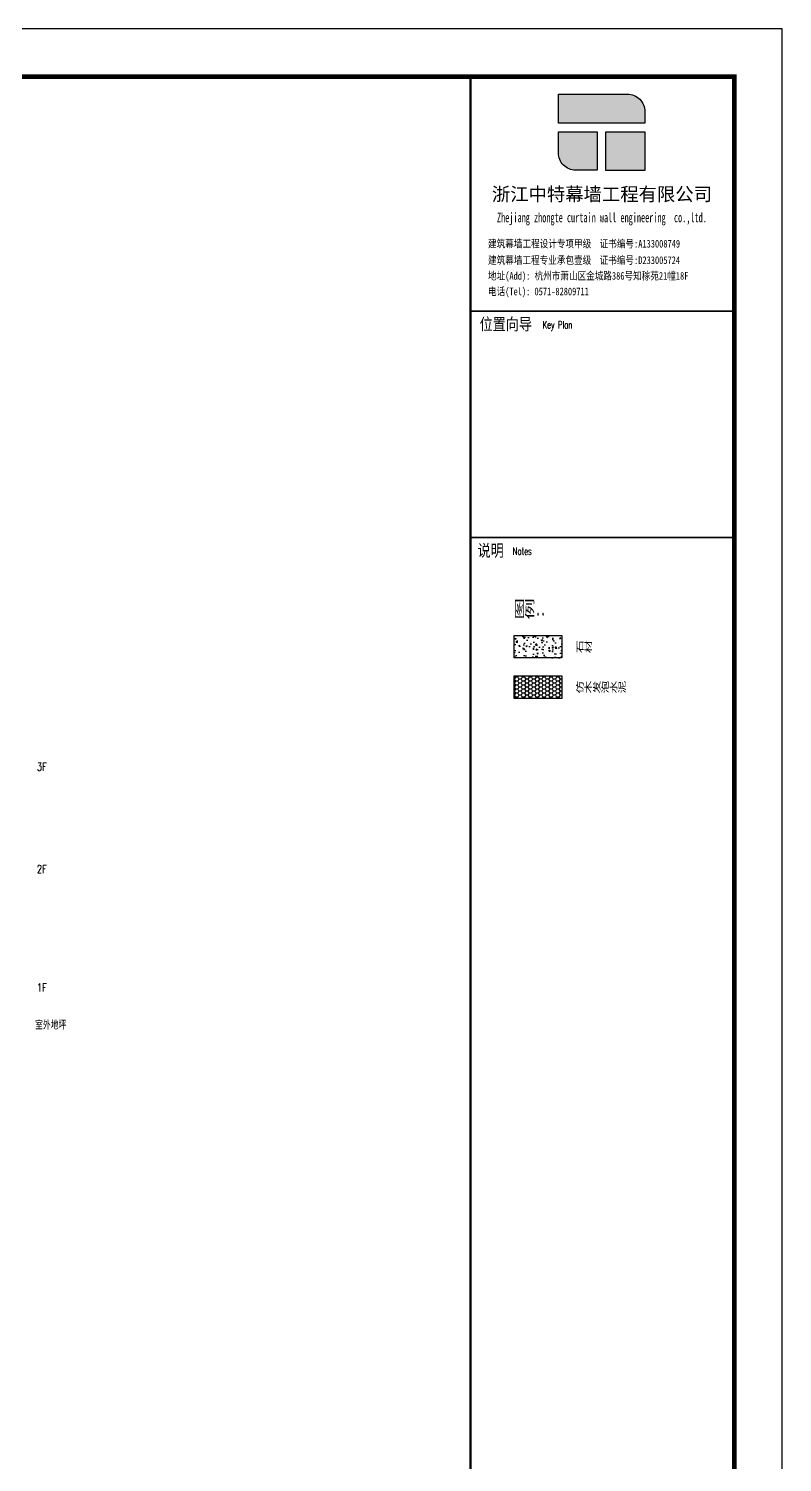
# Model space of a CAD drawing. Extents: x 296441 to 853063, y 459050 to 1117990.
# Drawn here: x 678361 to 701904, y 1068488 to 1113273 of the extents above; entities that cross this region are included whole.
import ezdxf
from ezdxf.enums import TextEntityAlignment as Align

# ---------------------------------------------------------------- set-up
doc = ezdxf.new("R2010")
doc.units = 0
doc.header["$LTSCALE"] = 1000
for name, color, linetype in [('A-ANNO-TEXT', 33, 'Continuous'), ('ZT0_默认图层-----PM、LM、DY、JD', 7, 'Continuous'), ('ZT1_Dim---文字---PM、LM、DY、JD', 7, 'Continuous'), ('ZT1_通用--图框---PM、LM、DY、JD', 150, 'Continuous'), ('ZT1_通用--填充---PM、LM、DY、JD', 8, 'Continuous'), ('ZT2_分格--轮廓-------LM、DY', 80, 'Continuous')]:
    doc.layers.add(name, color=color, linetype=linetype)
doc.styles.add('GOA_01_thin_0.75', font='romans.shx', dxfattribs={"width": 0.75, "bigfont": 'hzdx.shx'})
doc.styles.add('ZT_图框1', font='ROMANS', dxfattribs={"width": 0.8, "bigfont": 'CHINESE'})
doc.styles.add('ZT_图框2', font='', dxfattribs={"width": 0.8})
doc.styles.add('ZT_文字标注', font='ROMANS.shx', dxfattribs={"width": 0.7, "bigfont": '@1chinese.shx'})
doc.styles.get('ZT_图框2').set_extended_font_data('NSimSun')

# ---------------------------------------------------------------- blocks, each defined once
blk = doc.blocks.new('中特logo标记')
h = blk.add_hatch(color=156)
edge = h.paths.add_edge_path()
edge.add_line((-36.57, -3.65), (-22.17, -3.65))
edge.add_arc((-22.17, -7.25), 3.6, 0, 90, ccw=False)
edge.add_line((-18.57, -7.25), (-18.57, -9.65))
edge.add_line((-18.57, -9.65), (-36.57, -9.65))
edge.add_line((-36.57, -9.65), (-36.57, -3.65))
h = blk.add_hatch(color=156)
edge = h.paths.add_edge_path()
edge.add_line((-36.57, -11.45), (-28.47, -11.45))
edge.add_line((-28.47, -11.45), (-28.47, -19.48))
edge.add_line((-28.47, -19.48), (-32.97, -19.48))
edge.add_arc((-32.97, -15.88), 3.6, 180, 270, ccw=False)
edge.add_line((-36.57, -15.88), (-36.57, -11.45))
blk.add_hatch(color=32).paths.add_polyline_path([(-26.67, -11.45), (-18.57, -11.45), (-18.57, -19.55), (-26.67, -19.55)])
blk.add_lwpolyline([(-54.94, 0), (0, 0), (0, -48.84), (-54.94, -48.84)], close=True)
at = {"color": 156}
for points in [[(-36.57, -3.65), (-22.17, -3.65, -0.414214), (-18.57, -7.25), (-18.57, -9.65), (-36.57, -9.65)], [(-36.57, -11.45), (-28.47, -11.45), (-28.47, -19.48), (-32.97, -19.48, -0.414214), (-36.57, -15.88)]]:
    blk.add_lwpolyline(points, format="xyb", close=True, dxfattribs=at)
at = {"color": 32}
blk.add_lwpolyline([(-26.67, -11.45), (-18.57, -11.45), (-18.57, -19.55), (-26.67, -19.55)], close=True, dxfattribs=at)
at = {"style": 'ZT_图框2'}
blk.add_text('浙江中特幕墙工程有限公司', height=2.8, dxfattribs=at).set_placement((-27.5, -25.86), align=Align.CENTER)
at = {"style": 'ZT_图框2', "width": 0.6}
blk.add_text('Zhejiang zhongte curtain wall engineering  co.,ltd.', height=2, dxfattribs=at).set_placement((-27.5, -30.32), align=Align.CENTER)
at = {"style": 'ZT_图框2', "width": 0.8}
for s, p in [('建筑幕墙工程设计专项甲级  证书编号:A133008749', (-51.22, -35.58)), ('建筑幕墙工程专业承包壹级  证书编号:D233005724', (-51.22, -39.01)), ('地址(Add): 杭州市萧山区金城路386号知稼苑21幢18F', (-51.22, -42.27)), ('电话(Tel): 0571-82809711', (-51.22, -45.52))]:
    blk.add_text(s, height=1.6, dxfattribs=at).set_placement(p)
blk = doc.blocks.new('ZT_A1标准图框')
for points in [[(0, -594), (841, -594), (841, 0), (0, 0)], [(776.06, -10), (831, -10), (831, -58.84), (776.06, -58.84)], [(776.06, -10), (831, -10), (831, -58.84), (776.06, -58.84)]]:
    blk.add_lwpolyline(points, close=True)
at = {"const_width": 1}
blk.add_lwpolyline([(25, -584), (831, -584), (831, -10), (25, -10)], close=True, dxfattribs=at)
for points, const_width in [([(776.05, -10), (776.05, -584)], 0.5), ([(775.99, -58.84), (830.99, -58.84)], 0.35), ([(776, -58.84), (831, -58.84)], 0.35), ([(776, -58.84), (831, -58.84)], 0.35), ([(776, -58.84), (831, -58.84)], 0.35), ([(776, -58.84), (831, -58.84)], 0.35), ([(776, -58.84), (831, -58.84)], 0.35), ([(775.99, -105.98), (830.99, -105.98)], 0.35)]:
    blk.add_lwpolyline(points, dxfattribs=dict(const_width=const_width))
blk.add_blockref('中特logo标记', (830.93, -10))
for s, height, style, width, p in [('位置向导', 2.5, 'ZT_图框2', 0.8, (783.41, -62.78)), ('Key Plan', 1.5, 'ZT_图框1', 0.7, (794.18, -62.42)), ('说明', 2.5, 'ZT_图框2', 0.8, (780.26, -109.92)), ('Notes', 1.5, 'ZT_图框1', 0.7, (786.84, -109.56))]:
    blk.add_text(s, height=height, dxfattribs=dict(style=style, width=width)).set_placement(p, align=Align.CENTER)
at = {"color": 70, "ltscale": 0.3, "style": 'ZT_图框1', "flags": 8}
for tag, width, p in [('子项名称', 0.65, (803.53, -431.64)), ('图名', 0.8, (803.53, -450.79))]:
    blk.add_attdef(tag, text='', height=3.5, dxfattribs=dict(at, width=width)).set_placement(p, align=Align.MIDDLE)
at = {"color": 70, "style": 'ZT_图框1', "width": 0.7, "flags": 8}
for tag, p in [('比例', (823.26, -510.32)), ('版本', (823.22, -517.8)), ('图号', (809.52, -525.31))]:
    blk.add_attdef(tag, text='', height=2.8, dxfattribs=at).set_placement(p, align=Align.MIDDLE)
blk = doc.blocks.new('tl')
at = {"layer": 'ZT1_通用--填充---PM、LM、DY、JD'}
h = blk.add_hatch(dxfattribs=at)
h.set_pattern_fill('AR-CONC', color=256, scale=2, style=0)
h.set_pattern_definition([(50, (-120653.2, 23691.84), (364.36934, -31.8782), [38.1, -419.1]), (355, (-120653.2, 23691.84), (-70.4857, 382.1133), [30.48, -335.28]), (100.451, (-120622.84, 23689.18), (293.885, 350.2334), [32.38, -356.18]), (46.1842, (-120653.2, 23793.44), (542.1581, -84.0847), [57.15, -628.65]), (96.6356, (-120608, 23786.43), (474.8085, 494.851), [48.57, -534.27]), (351.184, (-120653.2, 23793.44), (474.8092, 494.8502), [45.72, -502.92]), (21, (-120602.4, 23768.04), (303.22976, -204.53104), [38.1, -419.1]), (326, (-120602.4, 23768.04), (123.6041, 368.3759), [30.48, -335.28]), (71.4514, (-120577.13, 23751), (426.833, 163.8457), [32.38, -356.18]), (37.5, (-120653.2, 23691.84), (6.1772, 169.11008), [0, -331.216, 0, -340.36, 0, -336.55]), (7.5, (-120653.2, 23691.84), (133.63933, 200.36115), [0, -194.056, 0, -323.596, 0, -128.27]), (327.5, (-120766.48, 23691.84), (271.18119, -11.45749), [0, -127, 0, -396.24, 0, -525.78]), (317.5, (-120817.28, 23691.84), (296.25836, 50.853), [0, -165.1, 0, -263.144, 0, -373.38])])
h.paths.add_polyline_path([(0, 0), (1324, 0), (1324, -625), (0, -625)])
h = blk.add_hatch(dxfattribs=at)
h.set_pattern_fill('HONEY', color=256, scale=40, angle=180, style=0)
h.set_pattern_definition([(180, (-150195.88, -322629.556), (-95.25, -54.9926), [63.5, -127]), (300, (-150195.88, -322629.556), (95.249989, -54.99262), [63.5, -127]), (240, (-150195.88, -322629.556), (-1.1e-05, -109.98522), [-127, 63.5])])
h.paths.add_polyline_path([(0, -1125), (1324, -1125), (1324, -1749), (0, -1749)])
at = {"layer": 'ZT0_默认图层-----PM、LM、DY、JD', "ltscale": 200.000638}
for points in [[(0, 0), (1324, 0), (1324, -625), (0, -625)], [(0, -1125), (1324, -1125), (1324, -1749), (0, -1749)]]:
    blk.add_lwpolyline(points, close=True, dxfattribs=at)
at = {"layer": 'ZT1_Dim---文字---PM、LM、DY、JD', "style": 'ZT_文字标注', "width": 0.6}
for s, height, p in [('图例：', 500, (0, 463)), ('石材', 300, (1704, -477)), ('仿木发泡水泥', 300, (1704, -1601))]:
    blk.add_text(s, height=height, dxfattribs=at).set_placement(p)

msp = doc.modelspace()

# ---------------------------------------------------------------- block references
at = {"layer": 'ZT1_通用--图框---PM、LM、DY、JD', "ltscale": 10, "xscale": 150, "yscale": 150, "zscale": 150}
msp.add_blockref('ZT_A1标准图框', (575753.8, 1113272.5), dxfattribs=at)
at = {"layer": 'ZT2_分格--轮廓-------LM、DY', "xscale": 1.125, "yscale": 1.125, "zscale": 1.125}
msp.add_blockref('tl', (693530.2, 1094318.3), dxfattribs=at)

# ---------------------------------------------------------------- texts
at = {"layer": 'A-ANNO-TEXT', "style": 'GOA_01_thin_0.75', "width": 0.75}
for s, p in [('3F', (678618.2, 1090093.6, 5.4)), ('2F', (678618.2, 1086893.6, 5.4)), ('1F', (678619, 1083193.6, 5.4)), ('室外地坪', (678561.6, 1082011.5, 5.4))]:
    msp.add_text(s, height=250, dxfattribs=at).set_placement(p)

doc.saveas('drawing.dxf')
